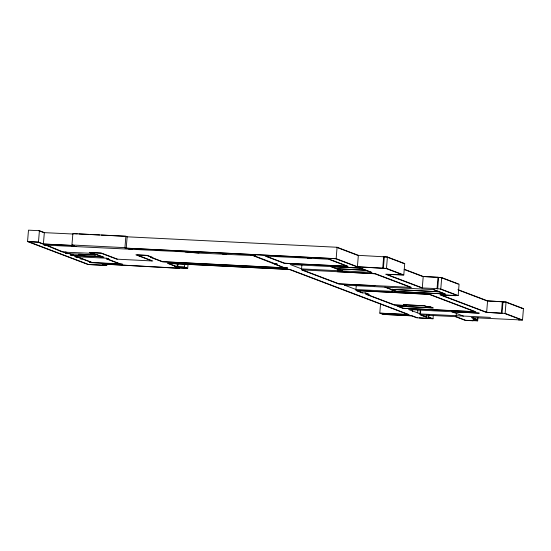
<?xml version="1.0" encoding="UTF-8"?>
<svg xmlns="http://www.w3.org/2000/svg" width="551" height="551" viewBox="0 0 551 551"><rect width="100%" height="100%" fill="white"/><g stroke="black" fill="none" stroke-linecap="round" stroke-linejoin="round"><path stroke-width="0.83" d="M106.873 263.839L106.736 265.472L88.098 264.535L27.55 241.565L28.487 230.16L39.41 230.704L44.335 232.57L43.398 243.983L73.228 245.477L71.94 244.988L72.877 233.583L125.876 236.241L127.164 236.73L126.22 248.136L336.144 258.681L357.413 266.746L386.471 268.413L403.78 274.977L404.716 263.571L387.408 257.007L358.35 255.333L337.088 247.268L126.668 236.785M43.398 243.983L38.474 242.116L39.41 230.704M126.22 248.136L124.939 247.654L125.876 236.241M178.028 263.53L177.759 266.787L178.262 266.98L176.41 266.884L175.741 266.629L177.064 266.698L177.326 263.44M188.022 264.26L187.684 268.337L184.502 267.125L184.771 263.867M301.549 269.019L301.886 264.948M336.144 258.681L337.088 247.268M337.894 270.844L338.032 269.219M338.397 271.037L338.528 269.405M357.413 266.746L358.35 255.333M355.918 289.647L356.256 285.57M382.745 268.013L383.682 256.608M428.272 317.204L432.053 318.636L416.742 317.782L411.604 315.833L383.186 314.407L379.791 313.12L380.527 304.159M383.386 268.261L384.322 256.849M386.471 268.413L387.408 257.007M392.05 291.458L392.181 289.833M392.477 291.624L392.677 289.179M412.43 311.708L412.63 309.263M417.637 312.844L417.906 309.579M419.924 314.593L420.33 309.703M404.22 269.253L423.223 276.464L422.286 287.87L386.65 274.357L403.78 274.977M420.282 314.063L420.62 309.986M490.5 317.397L420.447 313.946L420.695 311.522M426.756 314.6L426.557 317.039L421.178 315M433.279 315.503L433.017 318.767L428.761 317.156L428.96 314.711M437.983 277.201L438.624 277.449L437.687 288.855L437.046 288.614L437.983 277.201L423.223 276.464M441.709 277.601L459.086 284.192L458.15 295.605L440.772 289.013L441.709 277.601L438.624 277.449M456.187 315.861L456.386 313.416M477.937 317.583L477.669 320.84L474.032 319.463L477.338 319.628L477.469 317.996M487.587 300.874L502.987 301.858L502.044 313.271L486.643 312.286L487.587 300.874L457.922 289.626M501.403 313.023L502.34 301.617M506.066 302.017L523.45 308.608L522.513 320.021L505.129 313.423L506.066 302.017L502.987 301.858M73.841 233.707L77.278 233.879M78.993 233.968L88.442 234.444M90.164 234.526L99.614 235.001M101.329 235.091L125.387 236.296M73.311 234.03L43.846 232.625L38.921 230.759M27.55 241.565L38.474 242.116M71.94 244.988L124.939 247.654M47.042 245.188L185.584 251.903L198.987 252.999M403.174 263.495L404.716 263.571M286.816 267.917L162.71 261.691L151.553 257.455M422.734 276.512L441.213 277.656L458.129 284.068M177.759 266.787L184.502 267.125M187.684 268.337L178.214 267.862L179.426 268.323L103.099 264.087L106.736 265.472M437.046 288.614L421.79 287.925L385.686 274.226L402.815 274.853L385.975 268.468L356.917 266.794L335.655 258.729L125.731 248.191L124.45 247.702M440.772 289.013L436.55 288.662M458.15 295.605L439.987 294.826L486.154 312.334L505.129 313.423M501.851 301.673L487.091 300.929L458.439 290.06M502.491 301.914L505.577 302.072L522.486 308.484M521.907 308.532L523.45 308.608M451.985 311.776L479.294 313.147L408.594 309.524L420.447 313.946M522.513 320.021L471.305 317.583L476.374 319.504L473.068 319.339L476.711 320.716M379.791 313.12L408.208 314.545L289.378 269.473L168.358 263.399L177.064 266.698M428.761 317.156L426.068 317.094L420.213 314.876L456.118 316.68L465.753 320.331L477.669 320.84M433.017 318.767L419.166 317.906M403.752 263.447L386.912 257.055L383.193 256.656M404.276 269.515L421.928 276.209M336.592 247.323L357.861 255.388M440.277 289.061L457.185 295.481M504.64 313.478L521.549 319.89L518.463 319.738L519.111 319.979M455.064 295.446L455.711 295.694L440.952 294.95L486.643 312.286M433.396 289.668L438.741 291.693L391.169 289.303L385.824 287.278M371.016 272.311L365.712 270.3L337.302 268.874L342.612 270.885M410.474 287.278L374.845 273.764L337.336 271.712M328.995 259.342L347.144 266.229L284.709 263.233L266.126 256.187M472.269 317.707L477.338 319.628M311.646 258.391L307.692 258.054L308.119 258.219M451.772 311.694L463.398 316.102M330.559 266.553L342.116 270.94M384.86 287.154L396.493 291.562M472.606 320.586L473.102 320.778L465.264 320.386L455.629 316.729M374.432 285.549L374.935 285.735L338.589 283.91L301.487 269.838L375.334 273.709L411.439 287.402L339.079 283.861L302.444 269.962M365.072 293.015L368.419 294.289L365.561 294.144L394.172 304.999L406.287 305.605L404.22 304.82L424.263 305.826L425.902 306.446L429.208 306.611L432.494 307.857L397.023 306.08L402.946 308.326L475.802 311.818L429.635 294.303L355.856 290.46L362.207 292.87L365.561 292.96L369.384 294.413L366.518 294.268L394.661 304.944L405.322 305.481L403.256 304.696L424.752 305.771L426.398 306.397L429.697 306.563L433.451 307.981L397.987 306.204L403.442 308.271L474.838 311.694L429.146 294.358L356.814 290.591L362.696 292.815M417.231 317.734L412.1 315.785L383.682 314.359L380.755 313.243L409.173 314.676L289.867 269.418L167.394 263.268L176.1 266.574L174.777 266.505L175.921 266.939L184.006 267.18L186.72 268.206L177.25 267.731L178.462 268.192L102.135 263.963L105.771 265.341L88.594 264.48L28.514 241.689L37.985 242.165L42.909 244.031L74.185 245.601L72.904 245.119M251.284 255.361L250.857 255.203L254.383 255.382L255.45 255.781L253.915 255.705L274.605 263.557L277.215 264.039L274.35 263.895L283.772 267.469L287.774 268.048L162.221 261.746L150.588 257.331L152.875 257.524L147.262 255.395L135.897 254.824L151.739 260.837M283.951 267.779L252.95 255.581L198.491 253.047L185.102 251.959M226.392 254.114L222.446 253.777L223.658 254.238M132.557 249.403L128.824 249.073L129.251 249.238M151.911 257.4L146.773 255.45L136.862 254.948L152.772 260.988L116.798 259.156L100.957 253.15L90.598 252.627L103.987 257.2L99.394 256.614L71.974 255.568L70.122 254.865L82.588 255.678L78.593 254.163M117.287 259.101L101.446 253.095L89.641 252.503L91.562 253.233M75.948 246.559L71.995 246.221L72.422 246.387M106.205 258.281L107.948 258.942L106.405 258.86L119.608 263.867L92.203 262.496L79.007 257.489L75.721 256.752M47.531 245.133L43.577 244.796L47.207 245.25L46.608 245.023M65.652 252.007L66.581 252.365L61.767 251.766L46.188 245.278M70.005 253.66L65.266 253.026L66.699 253.563L94.896 254.913L93.684 254.452L95.227 254.528L92.086 253.336L63.551 252.131L46.704 245.229M69.261 253.618L66.23 253.15L67.188 253.515M44.541 244.919L45.141 245.147M344.451 285.122L433.885 289.612L445.518 294.02L356.084 289.537L344.451 285.122M310.723 258.281L265.162 256.063L284.213 263.288L348.108 266.353L329.484 259.287L310.723 258.281M96.721 254.679L94.648 254.576L95.86 255.037L79.337 254.204L83.366 255.733L102.954 257.048L96.721 254.679M360.423 268.055L290.157 264.521L301.714 268.909L371.98 272.435L360.423 268.055M359.934 268.103L331.523 266.677L336.833 268.695L365.237 270.121L359.934 268.103M73.152 255.092L71.086 254.989L74.537 255.623L73.152 255.092M106.701 258.226L74.757 256.621L78.511 257.537L81.865 258.812L80.322 258.736L83.008 259.245L91.073 262.304L89.531 262.228L90.674 262.662L122.611 264.26L119.925 263.75L107.369 258.991L108.912 259.066L106.701 258.226M439.209 291.872L391.637 289.482L396.982 291.507L444.554 293.897L439.209 291.872"/></g></svg>
